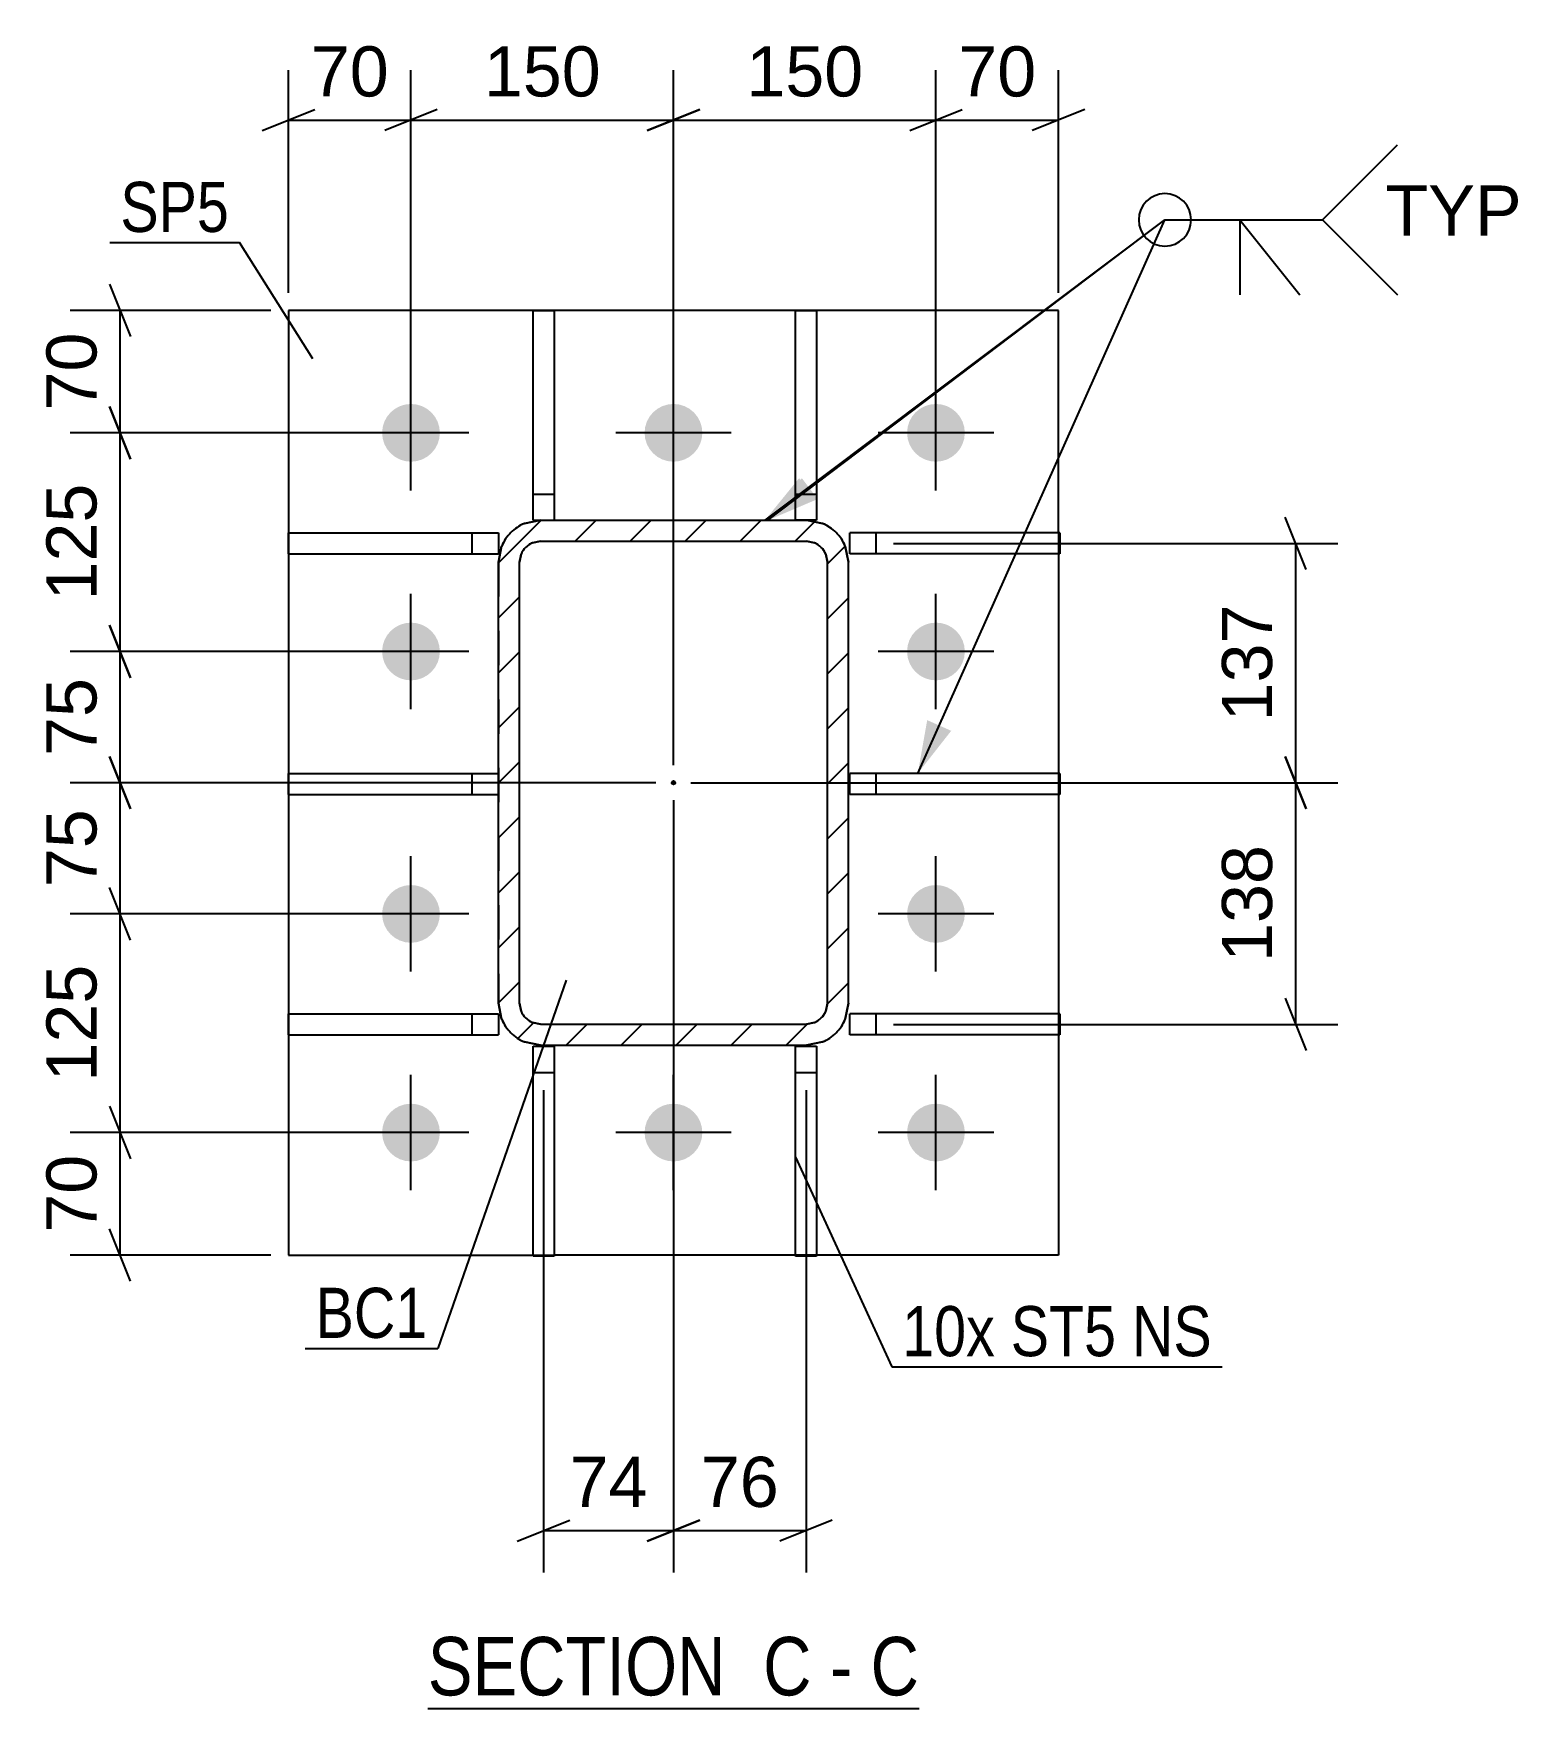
# Model space of a CAD drawing. Header units: millimetres. Extents: x 0 to 841, y 0 to 594.
# Drawn here: x 209.8 to 294.8, y 136.3 to 232.1 of the extents above; entities that cross this region are included whole.
import ezdxf

# ---------------------------------------------------------------- set-up
doc = ezdxf.new("R2010")
doc.units = ezdxf.units.MM
doc.linetypes.add('DXK_LINE_DOT2', pattern=[3.9198, 1.9599, -1.9599])
doc.linetypes.add('DXK_LINE_DOT3', pattern=[5.9187, 2.979, -0.9799, 0.9799, -0.9799])
doc.styles.add('Arial', font='arial.ttf', dxfattribs={"height": 0.2})
doc.styles.add('Arial Narrow', font='ARIALN.TTF', dxfattribs={"height": 0.2})

# ---------------------------------------------------------------- blocks, each defined once
blk = doc.blocks.new('Unknown-284856934-13 - 1246')
at = {"color": 6, "linetype": 'Continuous'}
blk.add_line((232.29, 136.346), (260.361, 136.346), dxfattribs=at)
at = {"color": 0, "linetype": 'Continuous'}
for points in [[(250.399, 137.096), (250.399, 140.596), (232.29, 140.596), (232.29, 137.096)], [(254.217, 137.096), (254.217, 140.596), (251.449, 140.596), (251.449, 137.096)], [(256.542, 137.096), (256.542, 140.596), (255.267, 140.596), (255.267, 137.096)], [(260.361, 137.096), (260.361, 140.596), (257.592, 140.596), (257.592, 137.096)]]:
    blk.add_wipeout(points, dxfattribs=at)
at = {"color": 7, "linetype": 'Continuous', "style": 'Arial Narrow'}
for s, height, p in [('SECTION ', 3.3405, (232.29, 137.096)), ('C', 3.34, (251.449, 137.096)), ('C', 3.34, (257.592, 137.096)), ('-', 3.34, (255.267, 137.096))]:
    blk.add_text(s, height=height, dxfattribs=at).set_placement(p)
blk = doc.blocks.new('Part-284856934-1303 - 1246')
at = {"color": 2, "linetype": 'Continuous'}
for p, q in [((268.403, 189.801), (256.403, 189.801)), ((256.403, 188.601), (256.403, 189.801)), ((268.403, 189.801), (268.403, 188.601)), ((268.403, 188.601), (256.403, 188.601))]:
    blk.add_line(p, q, dxfattribs=at)
at = {"color": 7, "linetype": 'DXK_LINE_DOT2'}
blk.add_line((257.903, 188.601), (257.903, 189.801), dxfattribs=at)
blk = doc.blocks.new('Part-284856934-1318 - 1246')
at = {"color": 2, "linetype": 'Continuous'}
for p, q in [((224.326, 188.601), (224.326, 189.801)), ((224.326, 189.801), (236.326, 189.801)), ((224.326, 188.601), (236.326, 188.601))]:
    blk.add_line(p, q, dxfattribs=at)
at = {"color": 7, "linetype": 'DXK_LINE_DOT2'}
for p, q in [((234.826, 188.601), (234.826, 189.801)), ((236.326, 189.801), (236.326, 188.601))]:
    blk.add_line(p, q, dxfattribs=at)
blk = doc.blocks.new('Part-284856934-1277 - 1246')
at = {"color": 2, "linetype": 'Continuous'}
for p, q in [((224.326, 216.269), (224.326, 162.269)), ((268.326, 216.269), (224.326, 216.269)), ((268.326, 203.551), (268.326, 216.269)), ((268.326, 202.351), (268.326, 189.801)), ((268.326, 188.601), (268.326, 176.051)), ((268.326, 174.851), (268.326, 162.269)), ((224.326, 162.269), (238.303, 162.269)), ((253.303, 162.269), (239.503, 162.269)), ((268.326, 162.269), (254.503, 162.269))]:
    blk.add_line(p, q, dxfattribs=at)
at = {"color": 7, "linetype": 'DXK_LINE_DOT2'}
for p, q in [((268.326, 203.551), (268.326, 202.351)), ((268.326, 189.801), (268.326, 188.601)), ((268.326, 176.051), (268.326, 174.851)), ((238.303, 162.269), (239.503, 162.269)), ((254.503, 162.269), (253.303, 162.269))]:
    blk.add_line(p, q, dxfattribs=at)
blk = doc.blocks.new('Part-284856934-1308 - 1246')
at = {"color": 2, "linetype": 'Continuous'}
for p, q in [((268.403, 203.551), (256.403, 203.551)), ((256.403, 202.351), (256.403, 203.551)), ((268.403, 203.551), (268.403, 202.351)), ((268.403, 202.351), (256.403, 202.351))]:
    blk.add_line(p, q, dxfattribs=at)
at = {"color": 7, "linetype": 'DXK_LINE_DOT2'}
blk.add_line((257.903, 202.351), (257.903, 203.551), dxfattribs=at)
blk = doc.blocks.new('Part-284856934-1313 - 1246')
at = {"color": 2, "linetype": 'Continuous'}
for p, q in [((268.403, 176.051), (256.403, 176.051)), ((256.403, 174.851), (256.403, 176.051)), ((268.403, 176.051), (268.403, 174.851)), ((268.403, 174.851), (256.403, 174.851))]:
    blk.add_line(p, q, dxfattribs=at)
at = {"color": 7, "linetype": 'DXK_LINE_DOT2'}
blk.add_line((257.903, 174.851), (257.903, 176.051), dxfattribs=at)
blk = doc.blocks.new('Part-284856934-1323 - 1246')
at = {"color": 2, "linetype": 'Continuous'}
for p, q in [((224.326, 202.351), (224.326, 203.551)), ((224.326, 203.551), (236.326, 203.551)), ((236.326, 203.551), (236.326, 202.351)), ((224.326, 202.351), (236.326, 202.351))]:
    blk.add_line(p, q, dxfattribs=at)
at = {"color": 7, "linetype": 'DXK_LINE_DOT2'}
blk.add_line((234.826, 202.351), (234.826, 203.551), dxfattribs=at)
blk = doc.blocks.new('Part-284856934-1328 - 1246')
at = {"color": 2, "linetype": 'Continuous'}
for p, q in [((224.326, 174.851), (224.326, 176.051)), ((224.326, 176.051), (236.326, 176.051)), ((236.326, 176.051), (236.326, 174.851)), ((224.326, 174.851), (236.326, 174.851))]:
    blk.add_line(p, q, dxfattribs=at)
at = {"color": 7, "linetype": 'DXK_LINE_DOT2'}
blk.add_line((234.826, 174.851), (234.826, 176.051), dxfattribs=at)
blk = doc.blocks.new('Part-284856934-1333 - 1246')
at = {"color": 2, "linetype": 'Continuous'}
for p, q in [((238.303, 162.201), (238.303, 174.201)), ((238.303, 174.201), (239.503, 174.201)), ((239.503, 174.201), (239.503, 162.201)), ((239.503, 162.201), (238.303, 162.201))]:
    blk.add_line(p, q, dxfattribs=at)
at = {"color": 7, "linetype": 'DXK_LINE_DOT2'}
blk.add_line((238.303, 172.701), (239.503, 172.701), dxfattribs=at)
blk = doc.blocks.new('Part-284856934-1338 - 1246')
at = {"color": 2, "linetype": 'Continuous'}
for p, q in [((253.303, 162.201), (253.303, 174.201)), ((253.303, 174.201), (254.503, 174.201)), ((254.503, 174.201), (254.503, 162.201)), ((254.503, 162.201), (253.303, 162.201))]:
    blk.add_line(p, q, dxfattribs=at)
at = {"color": 7, "linetype": 'DXK_LINE_DOT2'}
blk.add_line((253.303, 172.701), (254.503, 172.701), dxfattribs=at)
blk = doc.blocks.new('Part-284856934-1343 - 1246')
at = {"color": 2, "linetype": 'Continuous'}
for p, q in [((238.303, 204.269), (238.303, 216.269)), ((238.303, 216.269), (239.503, 216.269)), ((239.503, 216.269), (239.503, 204.269)), ((238.303, 204.269), (238.726, 204.269))]:
    blk.add_line(p, q, dxfattribs=at)
at = {"color": 7, "linetype": 'DXK_LINE_DOT2'}
for p, q in [((238.303, 205.769), (239.503, 205.769)), ((238.726, 204.269), (239.503, 204.269))]:
    blk.add_line(p, q, dxfattribs=at)
blk = doc.blocks.new('Bolt-284856934-1412 - 1246')
at = {"linetype": 'Continuous'}
for points in [[(229.676, 209.269, -1), (232.976, 209.269, -1)], [(244.676, 209.269, -1), (247.976, 209.269, -1)], [(259.676, 209.269, -1), (262.976, 209.269, -1)], [(229.676, 196.769, -1), (232.976, 196.769, -1)], [(259.676, 196.769, -1), (262.976, 196.769, -1)], [(229.676, 181.769, -1), (232.976, 181.769, -1)], [(259.676, 181.769, -1), (262.976, 181.769, -1)], [(229.676, 169.269, -1), (232.976, 169.269, -1)], [(244.676, 169.269, -1), (247.976, 169.269, -1)], [(259.676, 169.269, -1), (262.976, 169.269, -1)]]:
    blk.add_hatch(color=1, dxfattribs=at).paths.add_polyline_path(points)
at = {"color": 1, "linetype": 'Continuous'}
for p, q in [((231.326, 205.969), (231.326, 212.569)), ((246.326, 205.969), (246.326, 212.569)), ((261.326, 205.969), (261.326, 212.569)), ((234.626, 209.269), (228.026, 209.269)), ((249.626, 209.269), (243.026, 209.269)), ((264.626, 209.269), (258.026, 209.269)), ((231.326, 193.469), (231.326, 200.069)), ((261.326, 193.469), (261.326, 200.069)), ((234.626, 196.769), (228.026, 196.769)), ((264.626, 196.769), (258.026, 196.769)), ((231.326, 178.469), (231.326, 185.069)), ((261.326, 178.469), (261.326, 185.069)), ((234.626, 181.769), (228.026, 181.769)), ((264.626, 181.769), (258.026, 181.769)), ((231.326, 165.969), (231.326, 172.569)), ((246.326, 165.969), (246.326, 172.569)), ((261.326, 165.969), (261.326, 172.569)), ((234.626, 169.269), (228.026, 169.269)), ((249.626, 169.269), (243.026, 169.269)), ((264.626, 169.269), (258.026, 169.269))]:
    blk.add_line(p, q, dxfattribs=at)
blk = doc.blocks.new('Part-284856934-1348 - 1246')
at = {"color": 2, "linetype": 'Continuous'}
for p, q in [((253.303, 204.269), (253.303, 216.269)), ((253.303, 216.269), (254.503, 216.269)), ((254.503, 216.269), (254.503, 204.269)), ((254.503, 204.269), (253.926, 204.269))]:
    blk.add_line(p, q, dxfattribs=at)
at = {"color": 7, "linetype": 'DXK_LINE_DOT2'}
for p, q in [((253.303, 205.769), (254.503, 205.769)), ((253.926, 204.269), (253.303, 204.269))]:
    blk.add_line(p, q, dxfattribs=at)
blk = doc.blocks.new('Part-284856934-1405 - 1246')
at = {"linetype": 'Continuous'}
h = blk.add_hatch(dxfattribs=at)
h.set_pattern_fill('', scale=0.7, style=0, pattern_type=0)
h.set_pattern_definition([(45, (256.1429, 202.7876), (-1.57154, 1.57154), [])])
h.paths.add_polyline_path([(256.326, 201.869), (256.143, 202.788), (255.623, 203.566), (254.844, 204.087), (253.926, 204.269), (238.726, 204.269), (237.807, 204.087), (237.029, 203.566), (236.508, 202.788), (236.326, 201.869), (236.326, 176.669), (236.508, 175.751), (237.029, 174.972), (237.807, 174.452), (238.726, 174.269), (253.926, 174.269), (254.844, 174.452), (255.623, 174.972), (256.143, 175.751), (256.326, 176.669)])
h.paths.add_polyline_path([(255.034, 176.21), (254.774, 175.821), (254.385, 175.561), (253.926, 175.469), (238.726, 175.469), (238.266, 175.561), (237.877, 175.821), (237.617, 176.21), (237.526, 176.669), (237.526, 201.869), (237.617, 202.328), (237.877, 202.718), (238.266, 202.978), (238.726, 203.069), (253.926, 203.069), (254.385, 202.978), (254.774, 202.718), (255.034, 202.328), (255.126, 201.869), (255.126, 176.669)])
blk.add_hatch(color=246, dxfattribs=at).paths.add_polyline_path([(246.326, 189.169, -1), (246.326, 189.369, -1)])
at = {"color": 7, "linetype": 'DXK_LINE_DOT2'}
for p, q in [((237.807, 204.087), (238.726, 204.269)), ((238.726, 204.269), (253.926, 204.269)), ((253.926, 204.269), (254.844, 204.087)), ((238.726, 203.069), (238.266, 202.978)), ((238.726, 203.069), (253.926, 203.069)), ((254.385, 202.978), (253.926, 203.069)), ((236.326, 201.869), (236.508, 202.788)), ((237.617, 202.328), (237.526, 201.869)), ((255.126, 201.869), (255.034, 202.328)), ((256.143, 202.788), (256.326, 201.869)), ((236.326, 201.869), (236.326, 176.669)), ((237.526, 176.669), (237.526, 201.869)), ((255.126, 176.669), (255.126, 201.869)), ((256.326, 176.669), (256.326, 201.869)), ((236.508, 175.751), (236.326, 176.669)), ((237.526, 176.669), (237.617, 176.21)), ((255.034, 176.21), (255.126, 176.669)), ((256.326, 176.669), (256.143, 175.751)), ((238.266, 175.561), (238.726, 175.469)), ((238.726, 175.469), (253.926, 175.469)), ((253.926, 175.469), (254.385, 175.561)), ((238.726, 174.269), (237.807, 174.452)), ((238.726, 174.269), (253.926, 174.269)), ((254.844, 174.452), (253.926, 174.269))]:
    blk.add_line(p, q, dxfattribs=at)
at = {"color": 2, "linetype": 'Continuous'}
for p, q in [((238.726, 204.269), (237.807, 204.087)), ((238.726, 204.269), (253.926, 204.269)), ((254.844, 204.087), (253.926, 204.269)), ((238.266, 202.978), (238.726, 203.069)), ((238.726, 203.069), (253.926, 203.069)), ((253.926, 203.069), (254.385, 202.978)), ((236.508, 202.788), (236.326, 201.869)), ((237.526, 201.869), (237.617, 202.328)), ((255.034, 202.328), (255.126, 201.869)), ((256.326, 201.869), (256.143, 202.788)), ((236.326, 176.669), (236.326, 201.869)), ((237.526, 176.669), (237.526, 201.869)), ((255.126, 176.669), (255.126, 201.869)), ((256.326, 176.669), (256.326, 201.869)), ((236.326, 176.669), (236.508, 175.751)), ((237.617, 176.21), (237.526, 176.669)), ((255.126, 176.669), (255.034, 176.21)), ((256.143, 175.751), (256.326, 176.669)), ((238.726, 175.469), (238.266, 175.561)), ((238.726, 175.469), (253.926, 175.469)), ((254.385, 175.561), (253.926, 175.469)), ((237.807, 174.452), (238.726, 174.269)), ((238.726, 174.269), (253.926, 174.269)), ((253.926, 174.269), (254.844, 174.452))]:
    blk.add_line(p, q, dxfattribs=at)
at = {"color": 7, "linetype": 'DXK_LINE_DOT3'}
blk.add_line((246.326, 189.269), (246.326, 189.269), dxfattribs=at)
at = {"color": 246, "linetype": 'DXK_LINE_DOT2'}
blk.add_line((246.326, 189.269), (246.326, 189.269), dxfattribs=at)
at = {"color": 246, "linetype": 'Continuous'}
blk.add_circle((246.326, 189.269), 0.1, dxfattribs=at)
at = {"color": 7, "linetype": 'DXK_LINE_DOT2'}
for centre, radius, start, end in [((238.726, 201.869), 2.4, 112.5, 157.5), ((253.926, 201.869), 2.4, 22.5, 67.5), ((238.726, 201.869), 1.2, 112.5, 157.5), ((253.926, 201.869), 1.2, 22.5, 67.5), ((238.726, 176.669), 1.2, 202.5, 247.5), ((253.926, 176.669), 1.2, 292.5, 337.5), ((238.726, 176.669), 2.4, 202.5, 247.5), ((253.926, 176.669), 2.4, 292.5, 337.5)]:
    blk.add_arc(centre, radius, start, end, dxfattribs=at)
at = {"color": 2, "linetype": 'Continuous'}
for centre, radius, start, end in [((238.726, 201.869), 2.4, 112.5, 157.5), ((253.926, 201.869), 2.4, 22.5, 67.5), ((238.726, 201.869), 1.2, 112.5, 157.5), ((253.926, 201.869), 1.2, 22.5, 67.5), ((238.726, 176.669), 1.2, 202.5, 247.5), ((253.926, 176.669), 1.2, 292.5, 337.5), ((238.726, 176.669), 2.4, 202.5, 247.5), ((253.926, 176.669), 2.4, 292.5, 337.5)]:
    blk.add_arc(centre, radius, start, end, dxfattribs=at)
blk = doc.blocks.new('StraightDimension-284856934-6500 - 1246')
at = {"color": 7, "linetype": 'Continuous'}
for p, q in [((214.105, 198.272), (215.305, 195.272)), ((230.162, 196.772), (211.855, 196.772)), ((214.705, 189.269), (214.705, 196.772)), ((215.305, 187.769), (214.105, 190.769)), ((245.326, 189.269), (211.855, 189.269))]:
    blk.add_line(p, q, dxfattribs=at)
at = {"color": 0}
blk.add_wipeout([(213.955, 195.844), (209.755, 195.844), (209.755, 190.197), (213.955, 190.197)], dxfattribs=at)
at = {"color": 3, "style": 'Arial'}
blk.add_text('75', height=2.8652, rotation=90.00021, dxfattribs=at).set_placement((213.355, 190.797))
blk = doc.blocks.new('StraightDimension-284856934-1530 - 1246')
at = {"color": 7, "linetype": 'Continuous'}
for p, q in [((261.326, 210.269), (261.326, 229.996)), ((268.326, 217.269), (268.326, 229.996)), ((259.826, 226.546), (262.826, 227.746)), ((261.326, 227.146), (268.326, 227.146)), ((269.826, 227.746), (266.826, 226.546))]:
    blk.add_line(p, q, dxfattribs=at)
at = {"color": 0}
blk.add_wipeout([(267.649, 227.896), (267.649, 232.096), (262.002, 232.096), (262.002, 227.896)], dxfattribs=at)
at = {"color": 3, "style": 'Arial'}
blk.add_text('70', height=2.8652, dxfattribs=at).set_placement((262.602, 228.496))
blk = doc.blocks.new('StraightDimension-284856934-6499 - 1246')
at = {"color": 7, "linetype": 'Continuous'}
for p, q in [((214.105, 210.769), (215.305, 207.769)), ((230.326, 209.269), (211.855, 209.269)), ((214.705, 196.772), (214.705, 209.269)), ((215.305, 195.272), (214.105, 198.272)), ((230.162, 196.772), (211.855, 196.772))]:
    blk.add_line(p, q, dxfattribs=at)
at = {"color": 0}
blk.add_wipeout([(213.955, 206.956), (209.755, 206.956), (209.755, 199.085), (213.955, 199.085)], dxfattribs=at)
at = {"color": 3, "style": 'Arial'}
blk.add_text('125', height=2.8652, rotation=90.00021, dxfattribs=at).set_placement((213.355, 199.685))
blk = doc.blocks.new('StraightDimension-284856934-6498 - 1246')
at = {"color": 7, "linetype": 'Continuous'}
for p, q in [((214.105, 217.769), (215.305, 214.769)), ((223.326, 216.269), (211.855, 216.269)), ((214.705, 209.269), (214.705, 216.269)), ((215.305, 207.769), (214.105, 210.769)), ((230.326, 209.269), (211.855, 209.269))]:
    blk.add_line(p, q, dxfattribs=at)
at = {"color": 0}
blk.add_wipeout([(213.955, 215.593), (209.755, 215.593), (209.755, 209.946), (213.955, 209.946)], dxfattribs=at)
at = {"color": 3, "style": 'Arial'}
blk.add_text('70', height=2.8652, rotation=90.00021, dxfattribs=at).set_placement((213.355, 210.546))
blk = doc.blocks.new('StraightDimension-284856934-6501 - 1246')
at = {"color": 7, "linetype": 'Continuous'}
for p, q in [((214.105, 190.769), (215.305, 187.769)), ((245.326, 189.269), (211.855, 189.269)), ((214.705, 181.772), (214.705, 189.269)), ((215.305, 180.272), (214.105, 183.272)), ((230.162, 181.772), (211.855, 181.772))]:
    blk.add_line(p, q, dxfattribs=at)
at = {"color": 0}
blk.add_wipeout([(213.955, 188.344), (209.755, 188.344), (209.755, 182.697), (213.955, 182.697)], dxfattribs=at)
at = {"color": 3, "style": 'Arial'}
blk.add_text('75', height=2.8652, rotation=90.00021, dxfattribs=at).set_placement((213.355, 183.297))
blk = doc.blocks.new('StraightDimension-284856934-6502 - 1246')
at = {"color": 7, "linetype": 'Continuous'}
for p, q in [((215.305, 180.272), (214.105, 183.272)), ((230.162, 181.772), (211.855, 181.772)), ((214.705, 169.269), (214.705, 181.772)), ((214.105, 170.769), (215.305, 167.769)), ((230.326, 169.269), (211.855, 169.269))]:
    blk.add_line(p, q, dxfattribs=at)
at = {"color": 0}
blk.add_wipeout([(213.955, 179.456), (209.755, 179.456), (209.755, 171.585), (213.955, 171.585)], dxfattribs=at)
at = {"color": 3, "style": 'Arial'}
blk.add_text('125', height=2.8652, rotation=90.00021, dxfattribs=at).set_placement((213.355, 172.185))
blk = doc.blocks.new('StraightDimension-284856934-6503 - 1246')
at = {"color": 7, "linetype": 'Continuous'}
for p, q in [((214.105, 170.769), (215.305, 167.769)), ((230.326, 169.269), (211.855, 169.269)), ((214.705, 162.269), (214.705, 169.269)), ((215.305, 160.769), (214.105, 163.769)), ((223.326, 162.269), (211.855, 162.269))]:
    blk.add_line(p, q, dxfattribs=at)
at = {"color": 0}
blk.add_wipeout([(213.955, 168.593), (209.755, 168.593), (209.755, 162.946), (213.955, 162.946)], dxfattribs=at)
at = {"color": 3, "style": 'Arial'}
blk.add_text('70', height=2.8652, rotation=90.00021, dxfattribs=at).set_placement((213.355, 163.546))
blk = doc.blocks.new('StraightDimension-284856934-1497 - 1246')
at = {"color": 7, "linetype": 'Continuous'}
for p, q in [((224.326, 217.269), (224.326, 229.996)), ((231.326, 210.269), (231.326, 229.996)), ((222.826, 226.546), (225.826, 227.746)), ((224.326, 227.146), (231.326, 227.146)), ((232.826, 227.746), (229.826, 226.546))]:
    blk.add_line(p, q, dxfattribs=at)
at = {"color": 0}
blk.add_wipeout([(230.649, 227.896), (230.649, 232.096), (225.002, 232.096), (225.002, 227.896)], dxfattribs=at)
at = {"color": 3, "style": 'Arial'}
blk.add_text('70', height=2.8652, dxfattribs=at).set_placement((225.602, 228.496))
blk = doc.blocks.new('StraightDimension-284856934-1507 - 1246')
at = {"color": 7, "linetype": 'Continuous'}
for p, q in [((231.326, 210.269), (231.326, 229.996)), ((246.326, 190.269), (246.326, 229.996)), ((232.826, 227.746), (229.826, 226.546)), ((231.326, 227.146), (246.326, 227.146)), ((244.826, 226.546), (247.826, 227.746))]:
    blk.add_line(p, q, dxfattribs=at)
at = {"color": 0}
blk.add_wipeout([(242.761, 227.896), (242.761, 232.096), (234.89, 232.096), (234.89, 227.896)], dxfattribs=at)
at = {"color": 3, "style": 'Arial'}
blk.add_text('150', height=2.8652, dxfattribs=at).set_placement((235.49, 228.496))
blk = doc.blocks.new('StraightDimension-284856934-1518 - 1246')
at = {"color": 7, "linetype": 'Continuous'}
for p, q in [((246.326, 190.269), (246.326, 229.996)), ((261.326, 210.269), (261.326, 229.996)), ((247.826, 227.746), (244.826, 226.546)), ((246.326, 227.146), (261.326, 227.146)), ((259.826, 226.546), (262.826, 227.746))]:
    blk.add_line(p, q, dxfattribs=at)
at = {"color": 0}
blk.add_wipeout([(257.761, 227.896), (257.761, 232.096), (249.89, 232.096), (249.89, 227.896)], dxfattribs=at)
at = {"color": 3, "style": 'Arial'}
blk.add_text('150', height=2.8652, dxfattribs=at).set_placement((250.49, 228.496))
blk = doc.blocks.new('StraightDimension-284856934-1541 - 1246')
at = {"color": 7, "linetype": 'Continuous'}
for p, q in [((282.483, 201.451), (281.283, 204.451)), ((258.903, 202.951), (284.283, 202.951)), ((281.883, 189.269), (281.883, 202.951)), ((281.283, 190.769), (282.483, 187.769)), ((247.326, 189.269), (284.283, 189.269))]:
    blk.add_line(p, q, dxfattribs=at)
at = {"color": 0}
blk.add_wipeout([(281.133, 200.045), (276.933, 200.045), (276.933, 192.175), (281.133, 192.175)], dxfattribs=at)
at = {"color": 3, "style": 'Arial'}
blk.add_text('137', height=2.8652, rotation=90.00021, dxfattribs=at).set_placement((280.533, 192.775))
blk = doc.blocks.new('StraightDimension-284856934-1550 - 1246')
at = {"color": 7, "linetype": 'Continuous'}
for p, q in [((282.483, 187.769), (281.283, 190.769)), ((247.326, 189.269), (284.283, 189.269)), ((281.883, 175.451), (281.883, 189.269)), ((281.283, 176.951), (282.483, 173.951)), ((258.903, 175.451), (284.283, 175.451))]:
    blk.add_line(p, q, dxfattribs=at)
at = {"color": 0}
blk.add_wipeout([(281.133, 186.295), (276.933, 186.295), (276.933, 178.425), (281.133, 178.425)], dxfattribs=at)
at = {"color": 3, "style": 'Arial'}
blk.add_text('138', height=2.8652, rotation=90.00021, dxfattribs=at).set_placement((280.533, 179.025))
blk = doc.blocks.new('StraightDimension-284856934-9663 - 1246')
at = {"color": 7, "linetype": 'Continuous'}
for p, q in [((246.326, 188.269), (246.326, 144.121)), ((253.903, 171.701), (253.903, 144.121)), ((244.826, 145.921), (247.826, 147.121)), ((246.326, 146.521), (253.903, 146.521)), ((255.403, 147.121), (252.403, 145.921))]:
    blk.add_line(p, q, dxfattribs=at)
at = {"color": 0}
blk.add_wipeout([(252.938, 147.271), (252.938, 151.471), (247.29, 151.471), (247.29, 147.271)], dxfattribs=at)
at = {"color": 3, "style": 'Arial'}
blk.add_text('76', height=2.8652, dxfattribs=at).set_placement((247.89, 147.871))
blk = doc.blocks.new('StraightDimension-284856934-9664 - 1246')
at = {"color": 7, "linetype": 'Continuous'}
for p, q in [((246.326, 188.269), (246.326, 144.121)), ((238.903, 171.701), (238.903, 144.121)), ((237.403, 145.921), (240.403, 147.121)), ((238.903, 146.521), (246.326, 146.521)), ((247.826, 147.121), (244.826, 145.921))]:
    blk.add_line(p, q, dxfattribs=at)
at = {"color": 0}
blk.add_wipeout([(245.438, 147.271), (245.438, 151.471), (239.79, 151.471), (239.79, 147.271)], dxfattribs=at)
at = {"color": 3, "style": 'Arial'}
blk.add_text('74', height=2.8652, dxfattribs=at).set_placement((240.39, 147.871))
blk = doc.blocks.new('Mark-284856934-1272 - 1246')
at = {"color": 30, "linetype": 'Continuous'}
for p in [(214.118, 220.151), (225.722, 213.506)]:
    blk.add_line(p, (221.529, 220.151), dxfattribs=at)
at = {"color": 0}
blk.add_wipeout([(220.929, 220.751), (220.929, 223.751), (214.718, 223.751), (214.718, 220.751)], dxfattribs=at)
blk.add_wipeout([(220.929, 220.751), (220.929, 223.751), (214.718, 223.751), (214.718, 220.751)], dxfattribs=at)
at = {"color": 3, "style": 'Arial Narrow'}
blk.add_text('SP5', height=2.8633, dxfattribs=at).set_placement((214.718, 220.751))
blk = doc.blocks.new('WeldMark-284856934-1557 - 1246')
at = {"linetype": 'Continuous'}
for points in [[(254.406, 205.476), (251.557, 204.274), (253.505, 206.675)], [(254.566, 205.482), (251.721, 204.269), (253.661, 206.678)], [(262.197, 192.235), (260.289, 189.801), (260.827, 192.846)]]:
    blk.add_hatch(color=30, dxfattribs=at).paths.add_polyline_path(points)
at = {"color": 30, "linetype": 'Continuous'}
for p, q in [((251.557, 204.274), (274.412, 221.443)), ((251.721, 204.269), (274.412, 221.443)), ((260.289, 189.801), (274.412, 221.443)), ((274.412, 221.443), (283.412, 221.443))]:
    blk.add_line(p, q, dxfattribs=at)
at = {"color": 3, "linetype": 'Continuous'}
for q in [(282.127, 217.157), (278.698, 217.157)]:
    blk.add_line((278.698, 221.443), q, dxfattribs=at)
for start, end in [(90, 270), (270, 90)]:
    blk.add_arc((274.412, 221.443), 1.5, start, end, dxfattribs=at)
at = {"color": 0, "linetype": 'Continuous'}
blk.add_wipeout([(294.788, 220.543), (294.788, 223.543), (287.012, 223.543), (287.012, 220.543)], dxfattribs=at)
blk.add_wipeout([(294.788, 220.543), (294.788, 223.543), (287.012, 223.543), (287.012, 220.543)], dxfattribs=at)
at = {"color": 3, "linetype": 'Continuous'}
for q in [(287.698, 225.729), (287.698, 217.157)]:
    blk.add_line((283.412, 221.443), q, dxfattribs=at)
at = {"color": 3, "linetype": 'Continuous', "style": 'Arial'}
blk.add_text('TYP', height=2.8652, dxfattribs=at).set_placement((287.012, 220.543))
blk = doc.blocks.new('Mark-284856934-1401 - 1246')
at = {"color": 30, "linetype": 'Continuous'}
for p in [(240.201, 177.982), (225.276, 156.932)]:
    blk.add_line(p, (232.868, 156.932), dxfattribs=at)
at = {"color": 0}
blk.add_wipeout([(232.268, 157.532), (232.268, 160.532), (225.876, 160.532), (225.876, 157.532)], dxfattribs=at)
blk.add_wipeout([(232.268, 157.532), (232.268, 160.532), (225.876, 160.532), (225.876, 157.532)], dxfattribs=at)
at = {"color": 3, "style": 'Arial Narrow'}
blk.add_text('BC1', height=2.8633, dxfattribs=at).set_placement((225.876, 157.532))
blk = doc.blocks.new('MarkSet-284856934-1632 - 1246')
at = {"color": 30, "linetype": 'Continuous'}
for p, q in [((253.303, 167.869), (258.801, 155.886)), ((258.801, 155.886), (277.691, 155.886))]:
    blk.add_line(p, q, dxfattribs=at)
at = {"color": 0}
for points in [[(264.7, 156.486), (264.7, 159.486), (259.401, 159.486), (259.401, 156.486)], [(271.627, 156.486), (271.627, 159.486), (265.6, 159.486), (265.6, 156.486)], [(277.091, 156.486), (277.091, 159.486), (272.527, 159.486), (272.527, 156.486)]]:
    blk.add_wipeout(points, dxfattribs=at)
for points in [[(264.7, 156.486), (264.7, 159.486), (259.401, 159.486), (259.401, 156.486)], [(271.627, 156.486), (271.627, 159.486), (265.6, 159.486), (265.6, 156.486)], [(277.091, 156.486), (277.091, 159.486), (272.527, 159.486), (272.527, 156.486)]]:
    blk.add_wipeout(points, dxfattribs=at)
at = {"color": 3, "style": 'Arial Narrow'}
for s, p in [('10x', (259.401, 156.486)), ('ST5', (265.6, 156.486)), ('NS', (272.527, 156.486))]:
    blk.add_text(s, height=2.8633, dxfattribs=at).set_placement(p)

msp = doc.modelspace()

# ---------------------------------------------------------------- block references
for name in ['Part-284856934-1277 - 1246', 'Part-284856934-1343 - 1246', 'Part-284856934-1348 - 1246', 'Bolt-284856934-1412 - 1246', 'Part-284856934-1405 - 1246', 'Part-284856934-1323 - 1246', 'Part-284856934-1308 - 1246', 'Part-284856934-1318 - 1246', 'Part-284856934-1303 - 1246', 'Part-284856934-1328 - 1246', 'Part-284856934-1313 - 1246', 'Part-284856934-1333 - 1246', 'Part-284856934-1338 - 1246', 'Unknown-284856934-13 - 1246']:
    msp.add_blockref(name, (0, 0))

# ---------------------------------------------------------------- next in the draw order: block references
for name in ['StraightDimension-284856934-1530 - 1246', 'StraightDimension-284856934-6500 - 1246']:
    msp.add_blockref(name, (0, 0))

# ---------------------------------------------------------------- next in the draw order: block references
for name in ['StraightDimension-284856934-6499 - 1246', 'StraightDimension-284856934-6501 - 1246']:
    msp.add_blockref(name, (0, 0))

# ---------------------------------------------------------------- next in the draw order: block references
for name in ['StraightDimension-284856934-6498 - 1246', 'StraightDimension-284856934-6502 - 1246']:
    msp.add_blockref(name, (0, 0))

# ---------------------------------------------------------------- next in the draw order: block references
for name in ['StraightDimension-284856934-1497 - 1246', 'StraightDimension-284856934-6503 - 1246']:
    msp.add_blockref(name, (0, 0))

# ---------------------------------------------------------------- next in the draw order: block references
for name in ['StraightDimension-284856934-1507 - 1246', 'Mark-284856934-1272 - 1246']:
    msp.add_blockref(name, (0, 0))

# ---------------------------------------------------------------- next in the draw order: block references
msp.add_blockref('StraightDimension-284856934-1518 - 1246', (0, 0))

# ---------------------------------------------------------------- next in the draw order: block references
msp.add_blockref('StraightDimension-284856934-1541 - 1246', (0, 0))

# ---------------------------------------------------------------- next in the draw order: block references
msp.add_blockref('StraightDimension-284856934-1550 - 1246', (0, 0))

# ---------------------------------------------------------------- next in the draw order: block references
for name in ['WeldMark-284856934-1557 - 1246', 'StraightDimension-284856934-9663 - 1246']:
    msp.add_blockref(name, (0, 0))

# ---------------------------------------------------------------- next in the draw order: block references
for name in ['StraightDimension-284856934-9664 - 1246', 'MarkSet-284856934-1632 - 1246']:
    msp.add_blockref(name, (0, 0))

# ---------------------------------------------------------------- next in the draw order: block references
msp.add_blockref('Mark-284856934-1401 - 1246', (0, 0))

doc.saveas('drawing.dxf')
